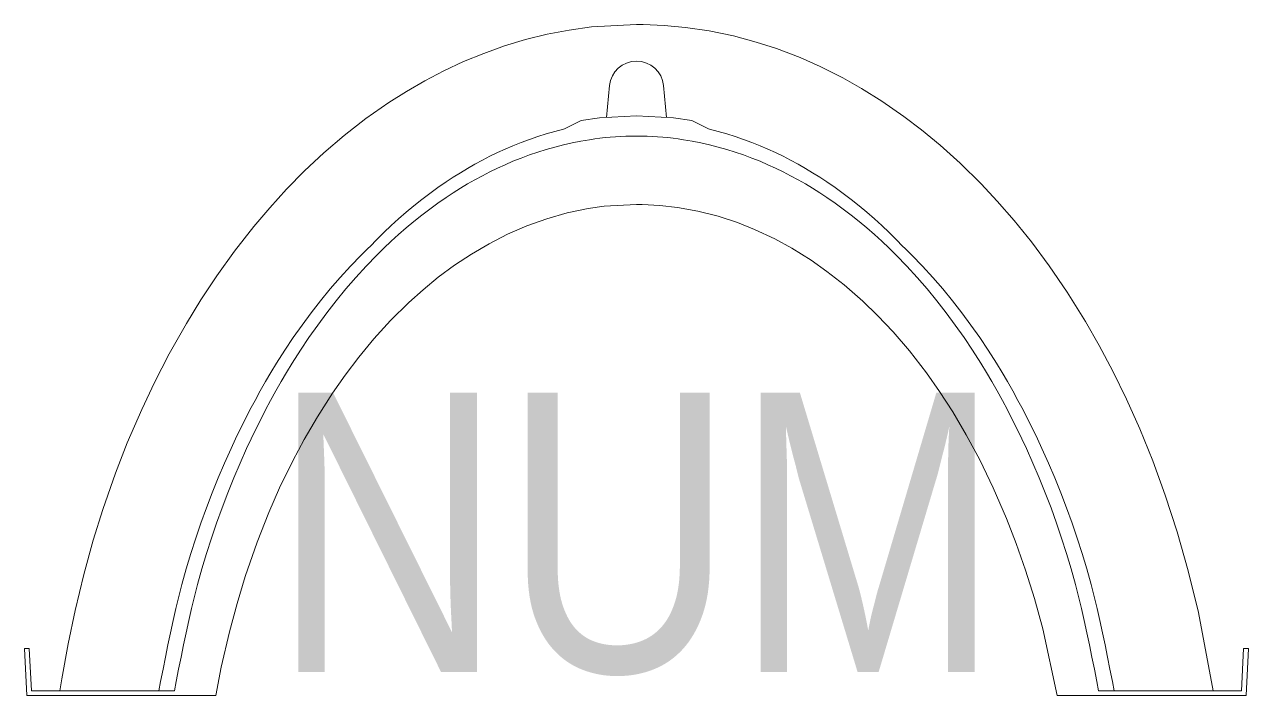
# Model space of a CAD drawing. Header units: inches. Extents: x 0 to 21.8, y 0 to 12.
import ezdxf
from ezdxf.enums import TextEntityAlignment as Align

# ---------------------------------------------------------------- set-up
doc = ezdxf.new("R2010")
doc.units = ezdxf.units.IN
doc.header["$MEASUREMENT"] = 0
doc.layers.add('SEPTICAD', color=7, linetype='Continuous')
doc.styles.add('SEPTICAD', font='ARIALN.TTF')

msp = doc.modelspace()

# ---------------------------------------------------------------- linework, layer by layer
at = {"layer": 'SEPTICAD', "lineweight": 5}
for p, q in [((10.417, 10.906, -0.002), (10.361, 10.336, -0.002)), ((11.383, 10.906, -0.002), (11.439, 10.336, -0.002)), ((-0.044, 0.84), (0.042, 0.84)), ((0, 0.001), (-0.044, 0.84)), ((0.082, 0.086), (0.042, 0.84)), ((21.718, 0.086), (21.757, 0.84)), ((21.757, 0.84), (21.844, 0.84)), ((21.8, 0.001), (21.844, 0.84)), ((0, 0), (3.379, 0)), ((0.082, 0.086), (2.638, 0.086)), ((21.8, 0), (18.421, 0)), ((21.718, 0.086), (19.162, 0.086))]:
    msp.add_line(p, q, dxfattribs=at)
for points in [[(21.209, 0.086, 0), (20.947, 1.487, 0), (20.767, 2.229, 0), (20.569, 2.927, 0), (20.356, 3.582, 0), (20.132, 4.196, 0), (19.9, 4.768, 0), (19.661, 5.302, 0), (19.419, 5.798, 0), (19.174, 6.26, 0), (18.929, 6.688, 0), (18.601, 7.213, 0), (18.278, 7.686, 0), (17.961, 8.113, 0), (17.652, 8.497, 0), (17.352, 8.842, 0), (17.061, 9.153, 0), (16.687, 9.521, 0), (16.333, 9.841, 0), (15.998, 10.117, 0), (15.682, 10.357, 0), (15.286, 10.631, 0), (14.923, 10.857, 0), (14.59, 11.045, 0), (14.184, 11.248, 0), (13.825, 11.407, 0), (13.401, 11.569, 0), (13.041, 11.685, 0), (12.635, 11.794, 0), (12.202, 11.884, 0), (11.774, 11.948, 0), (11.397, 11.983, 0), (11.022, 11.999, 0), (10.9, 12, 0), (10.9, 12, 0), (10.093, 11.956, 0), (9.695, 11.901, 0), (9.303, 11.826, 0), (8.917, 11.73, 0), (8.538, 11.616, 0), (8.169, 11.484, 0), (7.808, 11.336, 0), (7.457, 11.172, 0), (7.117, 10.994, 0), (6.788, 10.804, 0), (6.47, 10.602, 0), (6.062, 10.316, 0), (5.675, 10.015, 0), (5.309, 9.702, 0), (4.965, 9.38, 0), (4.643, 9.053, 0), (4.341, 8.722, 0), (4.059, 8.39, 0), (3.71, 7.944, 0), (3.394, 7.504, 0), (3.108, 7.073, 0), (2.852, 6.654, 0), (2.545, 6.112, 0), (2.281, 5.599, 0), (2.054, 5.117, 0), (1.795, 4.516, 0), (1.585, 3.975, 0), (1.358, 3.329, 0), (1.187, 2.78, 0), (1.016, 2.164, 0), (0.86, 1.521, 0), (0.735, 0.923, 0), (0.624, 0.297, 0), (0.591, 0.086, 0)], [(10.9, 10.367, -0.002), (10.9, 10.367, -0.002), (10.237, 10.329, -0.002), (9.91, 10.282, -0.002), (9.61, 10.131, -0.002)], [(10.9, 10.367, -0.002), (10.9, 10.367, -0.002), (11.563, 10.329, -0.002), (11.89, 10.282, -0.002), (12.19, 10.131, -0.002)], [(6.137, 8.032, -0.002), (6.256, 8.155, -0.002), (6.384, 8.281, -0.002), (6.514, 8.404, -0.002), (6.647, 8.525, -0.002), (6.783, 8.643, -0.002), (6.921, 8.758, -0.002), (7.061, 8.87, -0.002), (7.204, 8.978, -0.002), (7.349, 9.084, -0.002), (7.496, 9.186, -0.002), (7.623, 9.269, -0.002), (7.75, 9.35, -0.002), (7.88, 9.427, -0.002), (8.011, 9.502, -0.002), (8.144, 9.574, -0.002), (8.278, 9.644, -0.002), (8.414, 9.71, -0.002), (8.551, 9.773, -0.002), (8.69, 9.832, -0.002), (8.837, 9.891, -0.002), (8.986, 9.946, -0.002), (9.136, 9.998, -0.002), (9.287, 10.045, -0.002), (9.44, 10.088, -0.002), (9.594, 10.127, -0.002), (9.61, 10.131, -0.002)], [(15.663, 8.032, -0.002), (15.544, 8.155, -0.002), (15.416, 8.281, -0.002), (15.286, 8.404, -0.002), (15.153, 8.525, -0.002), (15.017, 8.643, -0.002), (14.879, 8.758, -0.002), (14.739, 8.87, -0.002), (14.596, 8.978, -0.002), (14.451, 9.084, -0.002), (14.304, 9.186, -0.002), (14.177, 9.269, -0.002), (14.05, 9.35, -0.002), (13.92, 9.427, -0.002), (13.789, 9.502, -0.002), (13.656, 9.574, -0.002), (13.522, 9.644, -0.002), (13.386, 9.71, -0.002), (13.249, 9.773, -0.002), (13.11, 9.832, -0.002), (12.963, 9.891, -0.002), (12.814, 9.946, -0.002), (12.664, 9.998, -0.002), (12.513, 10.045, -0.002), (12.36, 10.088, -0.002), (12.206, 10.127, -0.002), (12.19, 10.131, -0.002)], [(2.638, 0.086, -0.002), (2.67, 0.252, -0.002), (2.713, 0.47, -0.002), (2.756, 0.688, -0.002), (2.8, 0.906, -0.002), (2.846, 1.123, -0.002), (2.894, 1.34, -0.002), (2.944, 1.556, -0.002), (2.996, 1.772, -0.002), (3.052, 1.987, -0.002), (3.128, 2.264, -0.002), (3.21, 2.539, -0.002), (3.298, 2.813, -0.002), (3.39, 3.085, -0.002), (3.488, 3.356, -0.002), (3.591, 3.625, -0.002), (3.699, 3.891, -0.002), (3.812, 4.156, -0.002), (3.929, 4.418, -0.002), (4.01, 4.592, -0.002), (4.094, 4.766, -0.002), (4.18, 4.938, -0.002), (4.268, 5.108, -0.002), (4.358, 5.278, -0.002), (4.451, 5.446, -0.002), (4.546, 5.613, -0.002), (4.643, 5.779, -0.002), (4.743, 5.943, -0.002), (4.89, 6.174, -0.002), (5.042, 6.401, -0.002), (5.199, 6.624, -0.002), (5.361, 6.844, -0.002), (5.529, 7.06, -0.002), (5.702, 7.271, -0.002), (5.881, 7.478, -0.002), (6.066, 7.679, -0.002), (6.256, 7.875, -0.002), (6.384, 8.001, -0.002), (6.514, 8.125, -0.002), (6.647, 8.245, -0.002), (6.783, 8.363, -0.002), (6.921, 8.478, -0.002), (7.061, 8.59, -0.002), (7.204, 8.699, -0.002), (7.349, 8.805, -0.002), (7.496, 8.907, -0.002), (7.623, 8.99, -0.002), (7.75, 9.07, -0.002), (7.88, 9.148, -0.002), (8.011, 9.223, -0.002), (8.144, 9.295, -0.002), (8.278, 9.364, -0.002), (8.414, 9.43, -0.002), (8.551, 9.493, -0.002), (8.69, 9.553, -0.002), (8.837, 9.612, -0.002), (8.986, 9.667, -0.002), (9.136, 9.718, -0.002), (9.287, 9.766, -0.002), (9.44, 9.809, -0.002), (9.594, 9.848, -0.002), (9.748, 9.883, -0.002), (9.903, 9.914, -0.002), (10.059, 9.94, -0.002), (10.152, 9.953, -0.002), (10.245, 9.965, -0.002), (10.338, 9.976, -0.002), (10.432, 9.984, -0.002), (10.525, 9.992, -0.002), (10.619, 9.997, -0.002), (10.712, 10.001, -0.002), (10.806, 10.003, -0.002), (10.9, 10.004, -0.002)], [(19.162, 0.086, -0.002), (19.13, 0.252, -0.002), (19.087, 0.47, -0.002), (19.044, 0.688, -0.002), (19, 0.906, -0.002), (18.954, 1.123, -0.002), (18.906, 1.34, -0.002), (18.856, 1.556, -0.002), (18.804, 1.772, -0.002), (18.748, 1.987, -0.002), (18.672, 2.264, -0.002), (18.59, 2.539, -0.002), (18.502, 2.813, -0.002), (18.41, 3.085, -0.002), (18.312, 3.356, -0.002), (18.209, 3.625, -0.002), (18.101, 3.891, -0.002), (17.988, 4.156, -0.002), (17.871, 4.418, -0.002), (17.789, 4.592, -0.002), (17.706, 4.766, -0.002), (17.62, 4.938, -0.002), (17.532, 5.108, -0.002), (17.442, 5.278, -0.002), (17.349, 5.446, -0.002), (17.254, 5.613, -0.002), (17.157, 5.779, -0.002), (17.057, 5.943, -0.002), (16.91, 6.174, -0.002), (16.758, 6.401, -0.002), (16.601, 6.624, -0.002), (16.439, 6.844, -0.002), (16.271, 7.06, -0.002), (16.098, 7.271, -0.002), (15.919, 7.478, -0.002), (15.734, 7.679, -0.002), (15.544, 7.875, -0.002), (15.416, 8.001, -0.002), (15.286, 8.125, -0.002), (15.153, 8.245, -0.002), (15.017, 8.363, -0.002), (14.879, 8.478, -0.002), (14.739, 8.59, -0.002), (14.596, 8.699, -0.002), (14.451, 8.805, -0.002), (14.304, 8.907, -0.002), (14.177, 8.99, -0.002), (14.05, 9.07, -0.002), (13.92, 9.148, -0.002), (13.789, 9.223, -0.002), (13.656, 9.295, -0.002), (13.522, 9.364, -0.002), (13.386, 9.43, -0.002), (13.249, 9.493, -0.002), (13.11, 9.553, -0.002), (12.963, 9.612, -0.002), (12.814, 9.667, -0.002), (12.664, 9.718, -0.002), (12.513, 9.766, -0.002), (12.36, 9.809, -0.002), (12.206, 9.848, -0.002), (12.052, 9.883, -0.002), (11.897, 9.914, -0.002), (11.74, 9.94, -0.002), (11.648, 9.953, -0.002), (11.555, 9.965, -0.002), (11.462, 9.976, -0.002), (11.368, 9.984, -0.002), (11.275, 9.992, -0.002), (11.181, 9.997, -0.002), (11.088, 10.001, -0.002), (10.994, 10.003, -0.002), (10.9, 10.004, -0.002)], [(18.421, 0, 0), (18.165, 1.19, 0), (18.016, 1.734, 0), (17.857, 2.243, 0), (17.691, 2.72, 0), (17.518, 3.165, 0), (17.28, 3.715, 0), (17.039, 4.213, 0), (16.796, 4.664, 0), (16.554, 5.071, 0), (16.316, 5.438, 0), (16.083, 5.768, 0), (15.779, 6.161, 0), (15.487, 6.501, 0), (15.209, 6.796, 0), (14.945, 7.052, 0), (14.613, 7.344, 0), (14.306, 7.584, 0), (14.024, 7.783, 0), (13.68, 7.998, 0), (13.374, 8.165, 0), (13.013, 8.335, 0), (12.708, 8.456, 0), (12.362, 8.57, 0), (11.995, 8.663, 0), (11.634, 8.728, 0), (11.317, 8.764, 0), (11.002, 8.78, 0), (10.9, 8.781, 0), (10.9, 8.781, 0), (10.322, 8.748, 0), (10.037, 8.708, 0), (9.661, 8.63, 0), (9.295, 8.526, 0), (8.939, 8.398, 0), (8.595, 8.248, 0), (8.264, 8.08, 0), (7.947, 7.893, 0), (7.644, 7.693, 0), (7.356, 7.48, 0), (7.084, 7.257, 0), (6.826, 7.026, 0), (6.503, 6.706, 0), (6.206, 6.38, 0), (5.935, 6.053, 0), (5.688, 5.728, 0), (5.463, 5.407, 0), (5.193, 4.985, 0), (4.958, 4.581, 0), (4.754, 4.197, 0), (4.519, 3.713, 0), (4.326, 3.272, 0), (4.116, 2.74, 0), (3.905, 2.129, 0), (3.758, 1.645, 0), (3.622, 1.139, 0), (3.476, 0.505, 0), (3.379, 0, 0)], [(2.359, 0.086, -0.002), (2.391, 0.252, -0.002), (2.433, 0.47, -0.002), (2.477, 0.688, -0.002), (2.521, 0.906, -0.002), (2.567, 1.123, -0.002), (2.615, 1.34, -0.002), (2.665, 1.556, -0.002), (2.717, 1.772, -0.002), (2.772, 1.987, -0.002), (2.849, 2.264, -0.002), (2.931, 2.539, -0.002), (3.018, 2.813, -0.002), (3.111, 3.085, -0.002), (3.209, 3.356, -0.002), (3.311, 3.625, -0.002), (3.419, 3.891, -0.002), (3.532, 4.156, -0.002), (3.65, 4.418, -0.002), (3.731, 4.592, -0.002), (3.815, 4.766, -0.002), (3.9, 4.938, -0.002), (3.988, 5.108, -0.002), (4.079, 5.278, -0.002), (4.171, 5.446, -0.002), (4.266, 5.613, -0.002), (4.364, 5.779, -0.002), (4.464, 5.943, -0.002), (4.611, 6.174, -0.002), (4.762, 6.401, -0.002), (4.919, 6.624, -0.002), (5.082, 6.844, -0.002), (5.25, 7.06, -0.002), (5.423, 7.271, -0.002), (5.602, 7.478, -0.002), (5.786, 7.679, -0.002), (5.976, 7.875, -0.002), (6.104, 8.001, -0.002), (6.137, 8.032, -0.002)], [(19.441, 0.086, -0.002), (19.409, 0.252, -0.002), (19.367, 0.47, -0.002), (19.323, 0.688, -0.002), (19.279, 0.906, -0.002), (19.233, 1.123, -0.002), (19.185, 1.34, -0.002), (19.135, 1.556, -0.002), (19.083, 1.772, -0.002), (19.028, 1.987, -0.002), (18.951, 2.264, -0.002), (18.869, 2.539, -0.002), (18.782, 2.813, -0.002), (18.689, 3.085, -0.002), (18.591, 3.356, -0.002), (18.488, 3.625, -0.002), (18.381, 3.891, -0.002), (18.268, 4.156, -0.002), (18.15, 4.418, -0.002), (18.069, 4.592, -0.002), (17.985, 4.766, -0.002), (17.9, 4.938, -0.002), (17.812, 5.108, -0.002), (17.721, 5.278, -0.002), (17.629, 5.446, -0.002), (17.534, 5.613, -0.002), (17.436, 5.779, -0.002), (17.336, 5.943, -0.002), (17.189, 6.174, -0.002), (17.038, 6.401, -0.002), (16.881, 6.624, -0.002), (16.718, 6.844, -0.002), (16.55, 7.06, -0.002), (16.377, 7.271, -0.002), (16.198, 7.478, -0.002), (16.014, 7.679, -0.002), (15.824, 7.875, -0.002), (15.696, 8.001, -0.002), (15.663, 8.032, -0.002)]]:
    msp.add_polyline3d(points, dxfattribs=at)
msp.add_arc((10.9, 10.859, -0.002), 0.485, 5.5749, 174.4251, dxfattribs=at)

# ---------------------------------------------------------------- texts
at = {"layer": 'SEPTICAD', "style": 'SEPTICAD'}
msp.add_attdef('NUM', text='#', height=5, dxfattribs=at).set_placement((10.9, -1.082), align=Align.BOTTOM_CENTER)

doc.saveas('drawing.dxf')
